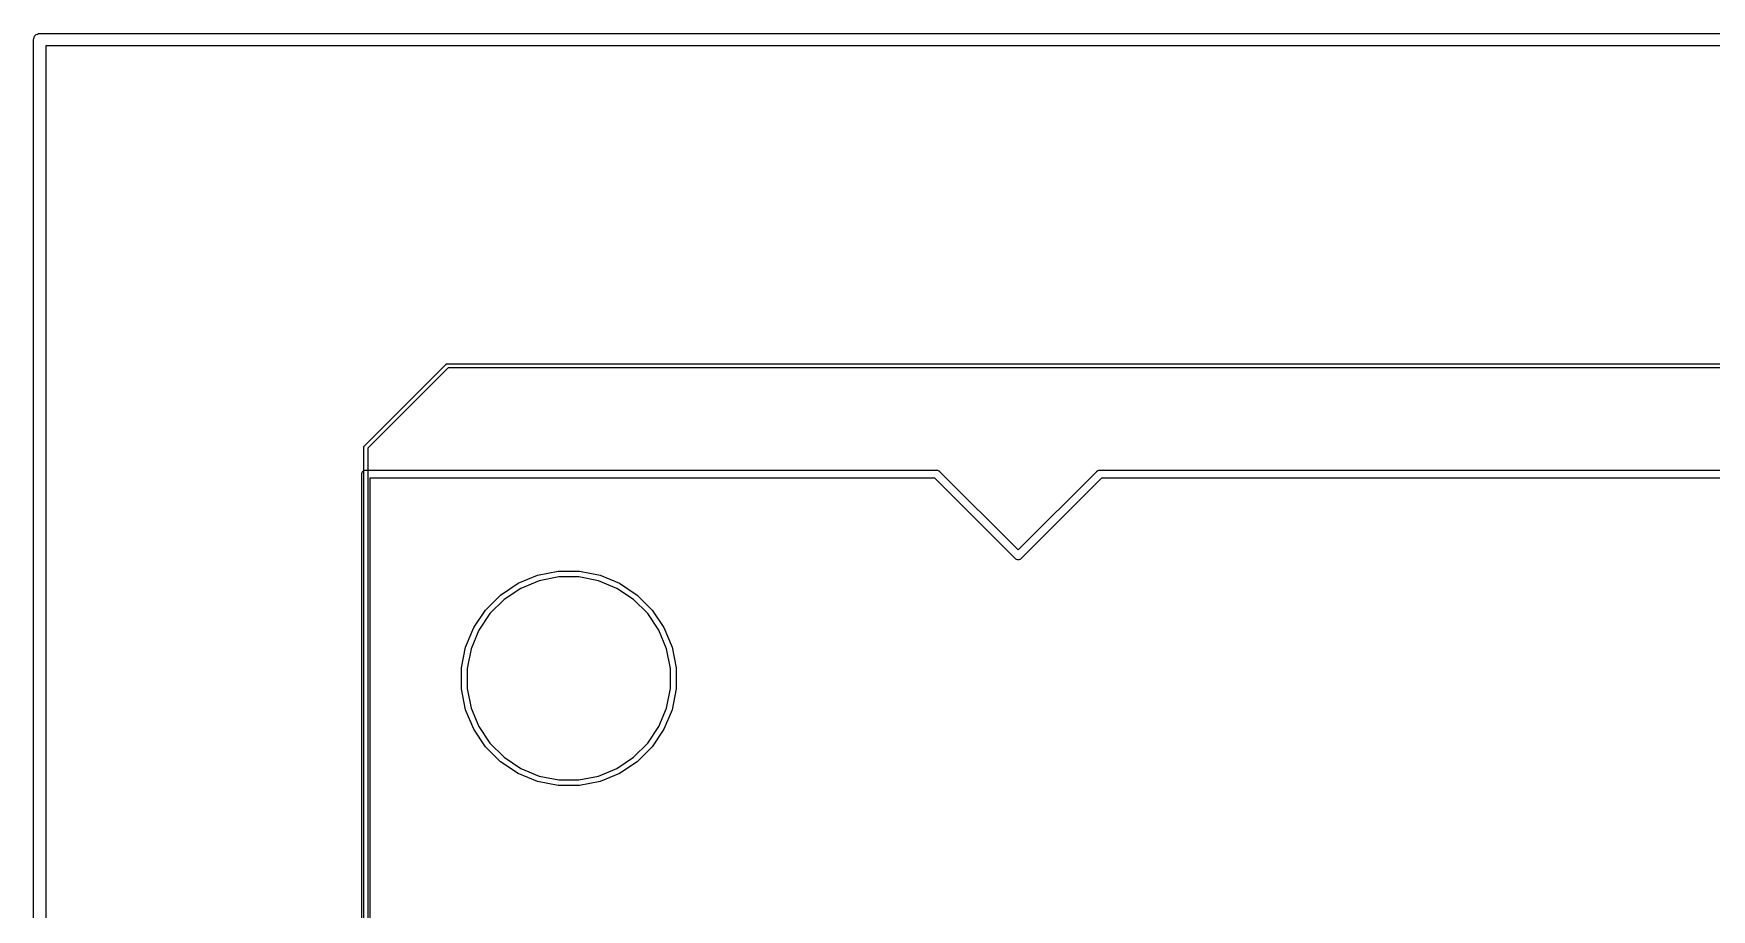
# Model space of a CAD drawing. Extents: x 3.52 to 7, y -3.74 to -1.14.
# Drawn here: x 3.525 to 4.335, y -1.562 to -1.139 of the extents above; entities that cross this region are included whole.
import ezdxf

# ---------------------------------------------------------------- set-up
doc = ezdxf.new("R2010")
doc.units = 0
doc.header["$MEASUREMENT"] = 0
doc.layers.add('BLACK', color=7, linetype='CONTINUOUS')

msp = doc.modelspace()

# ---------------------------------------------------------------- linework, layer by layer
at = {"layer": 'BLACK', "linetype": 'CONTINUOUS'}
for p, q in [((3.52459, -1.14173), (3.52465, -1.14115)), ((3.52461, -1.14188), (3.52459, -1.14173)), ((3.52461, -3.74001), (3.52461, -1.14188)), ((3.52465, -1.14115), (3.52482, -1.1406)), ((3.52482, -1.1406), (3.52509, -1.14008)), ((3.52509, -1.14008), (3.52546, -1.13963)), ((3.52546, -1.13963), (3.52591, -1.13927)), ((3.52591, -1.13927), (3.52642, -1.13899)), ((3.52642, -1.13899), (3.52698, -1.13882)), ((3.52698, -1.13882), (3.52741, -1.13878)), ((3.52741, -1.13878), (3.52756, -1.13877)), ((3.52756, -1.13877), (3.5277, -1.13878)), ((3.5277, -1.13878), (6.99198, -1.13878)), ((3.53051, -1.14469), (3.53051, -3.7372)), ((6.98917, -1.14469), (3.53051, -1.14469)), ((3.68438, -1.33785), (3.72368, -1.29855)), ((3.72482, -1.3002), (3.68602, -1.33899)), ((3.72368, -1.29855), (3.72371, -1.29851)), ((3.72371, -1.29851), (3.72386, -1.29839)), ((3.72386, -1.29839), (3.72403, -1.2983)), ((3.72403, -1.2983), (3.72422, -1.29824)), ((3.72422, -1.29824), (3.72441, -1.29822)), ((3.72441, -1.29822), (3.72446, -1.29823)), ((3.72446, -1.29823), (6.79523, -1.29823)), ((6.79487, -1.3002), (3.72482, -1.3002)), ((3.68405, -1.33858), (3.68407, -1.33839)), ((3.68406, -1.33863), (3.68405, -1.33858)), ((3.68406, -3.2283), (3.68406, -1.33863)), ((3.68407, -1.33839), (3.68413, -1.3382)), ((3.68407, -1.33839), (3.68407, -1.33839)), ((3.68413, -1.3382), (3.68422, -1.33803)), ((3.68422, -1.33803), (3.68434, -1.33788)), ((3.68434, -1.33788), (3.68438, -1.33785)), ((3.68602, -1.33899), (3.68602, -3.22794)), ((3.68306, -1.35157), (3.6831, -1.35119)), ((3.68307, -1.35167), (3.68306, -1.35157)), ((3.68307, -2.7688), (3.68307, -1.35167)), ((3.6831, -1.35119), (3.68321, -1.35082)), ((3.68321, -1.35082), (3.68339, -1.35048)), ((3.68339, -1.35048), (3.68364, -1.35018)), ((3.68364, -1.35018), (3.68394, -1.34993)), ((3.68394, -1.34993), (3.68428, -1.34975)), ((3.68428, -1.34975), (3.68465, -1.34963)), ((3.68465, -1.34963), (3.68494, -1.34961)), ((3.68494, -1.34961), (3.68504, -1.3496)), ((3.68504, -1.3496), (3.68514, -1.34961)), ((3.68514, -1.34961), (3.96053, -1.34961)), ((3.96053, -1.34961), (3.96063, -1.3496)), ((3.96063, -1.3496), (3.96073, -1.34961)), ((3.96073, -1.34961), (3.96073, -1.34961)), ((3.96073, -1.34961), (3.96102, -1.34963)), ((3.96102, -1.34963), (3.96139, -1.34975)), ((3.96139, -1.34975), (3.96173, -1.34993)), ((3.96173, -1.34993), (3.96203, -1.35018)), ((3.96203, -1.35018), (3.96209, -1.35025)), ((3.96209, -1.35025), (4, -1.38816)), ((4, -1.38816), (4.03791, -1.35025)), ((4.03791, -1.35025), (4.03797, -1.35018)), ((4.03797, -1.35018), (4.03805, -1.35011)), ((4.03805, -1.35011), (4.03827, -1.34993)), ((4.03827, -1.34993), (4.03845, -1.34983)), ((4.03845, -1.34983), (4.03861, -1.34975)), ((4.03861, -1.34975), (4.03898, -1.34963)), ((4.03898, -1.34963), (4.03927, -1.34961)), ((4.03927, -1.34961), (4.03937, -1.3496)), ((4.03927, -1.34961), (4.03927, -1.34961)), ((4.03937, -1.3496), (4.03947, -1.34961)), ((4.03947, -1.34961), (6.83455, -1.34961)), ((3.95981, -1.35354), (3.68701, -1.35354)), ((3.68701, -1.35354), (3.68701, -2.76693)), ((3.99854, -1.39227), (3.95981, -1.35354)), ((4.04019, -1.35354), (4.00146, -1.39227)), ((6.83268, -1.35354), (4.04019, -1.35354)), ((3.9986, -1.39234), (3.99854, -1.39227)), ((3.99868, -1.3924), (3.9986, -1.39234)), ((3.9989, -1.39259), (3.99868, -1.3924)), ((3.99868, -1.3924), (3.99868, -1.3924)), ((3.99924, -1.39277), (3.9989, -1.39259)), ((3.99961, -1.39288), (3.99924, -1.39277)), ((4, -1.39292), (3.99961, -1.39288)), ((4.00039, -1.39288), (4, -1.39292)), ((4.00076, -1.39277), (4.00039, -1.39288)), ((4.0011, -1.39259), (4.00076, -1.39277)), ((4.0014, -1.39234), (4.0011, -1.39259)), ((4.00146, -1.39227), (4.0014, -1.39234)), ((3.7585, -1.4043), (3.76793, -1.40039)), ((3.76793, -1.40039), (3.77794, -1.3984)), ((3.77821, -1.40115), (3.76873, -1.40303)), ((3.77794, -1.3984), (3.78814, -1.3984)), ((3.78787, -1.40115), (3.77821, -1.40115)), ((3.79735, -1.40303), (3.78787, -1.40115)), ((3.78814, -1.3984), (3.79815, -1.40039)), ((3.79815, -1.40039), (3.80758, -1.4043)), ((3.75001, -1.40997), (3.7585, -1.4043)), ((3.7598, -1.40673), (3.75176, -1.4121)), ((3.76873, -1.40303), (3.7598, -1.40673)), ((3.80628, -1.40673), (3.79735, -1.40303)), ((3.81432, -1.4121), (3.80628, -1.40673)), ((3.80758, -1.4043), (3.81607, -1.40997)), ((3.73713, -1.42567), (3.7428, -1.41719)), ((3.7428, -1.41719), (3.75001, -1.40997)), ((3.75176, -1.4121), (3.74493, -1.41893)), ((3.82115, -1.41893), (3.81432, -1.4121)), ((3.81607, -1.40997), (3.82328, -1.41719)), ((3.82328, -1.41719), (3.82895, -1.42567)), ((3.73322, -1.4351), (3.73713, -1.42567)), ((3.74493, -1.41893), (3.73956, -1.42697)), ((3.82652, -1.42697), (3.82115, -1.41893)), ((3.82895, -1.42567), (3.83286, -1.4351)), ((3.73956, -1.42697), (3.73586, -1.4359)), ((3.83022, -1.4359), (3.82652, -1.42697)), ((3.73123, -1.44511), (3.73322, -1.4351)), ((3.73586, -1.4359), (3.73397, -1.44538)), ((3.83211, -1.44538), (3.83022, -1.4359)), ((3.83286, -1.4351), (3.83485, -1.44511)), ((3.73123, -1.45532), (3.73123, -1.44511)), ((3.73397, -1.44538), (3.73397, -1.45505)), ((3.83211, -1.45505), (3.83211, -1.44538)), ((3.83485, -1.44511), (3.83485, -1.45532)), ((3.73322, -1.46533), (3.73123, -1.45532)), ((3.73397, -1.45505), (3.73586, -1.46453)), ((3.83022, -1.46453), (3.83211, -1.45505)), ((3.83485, -1.45532), (3.83286, -1.46533)), ((3.73713, -1.47475), (3.73322, -1.46533)), ((3.73586, -1.46453), (3.73956, -1.47345)), ((3.82652, -1.47345), (3.83022, -1.46453)), ((3.83286, -1.46533), (3.82895, -1.47475)), ((3.73956, -1.47345), (3.74493, -1.48149)), ((3.82115, -1.48149), (3.82652, -1.47345)), ((3.7428, -1.48324), (3.73713, -1.47475)), ((3.74493, -1.48149), (3.75176, -1.48833)), ((3.81432, -1.48833), (3.82115, -1.48149)), ((3.82895, -1.47475), (3.82328, -1.48324)), ((3.75001, -1.49046), (3.7428, -1.48324)), ((3.7585, -1.49613), (3.75001, -1.49046)), ((3.75176, -1.48833), (3.7598, -1.4937)), ((3.80628, -1.4937), (3.81432, -1.48833)), ((3.81607, -1.49046), (3.80758, -1.49613)), ((3.82328, -1.48324), (3.81607, -1.49046)), ((3.76793, -1.50003), (3.7585, -1.49613)), ((3.7598, -1.4937), (3.76873, -1.49739)), ((3.76873, -1.49739), (3.77821, -1.49928)), ((3.78787, -1.49928), (3.79735, -1.49739)), ((3.79735, -1.49739), (3.80628, -1.4937)), ((3.80758, -1.49613), (3.79815, -1.50003)), ((3.77794, -1.50202), (3.76793, -1.50003)), ((3.78814, -1.50202), (3.77794, -1.50202)), ((3.77821, -1.49928), (3.78787, -1.49928)), ((3.79815, -1.50003), (3.78814, -1.50202))]:
    msp.add_line(p, q, dxfattribs=at)

doc.saveas('drawing.dxf')
